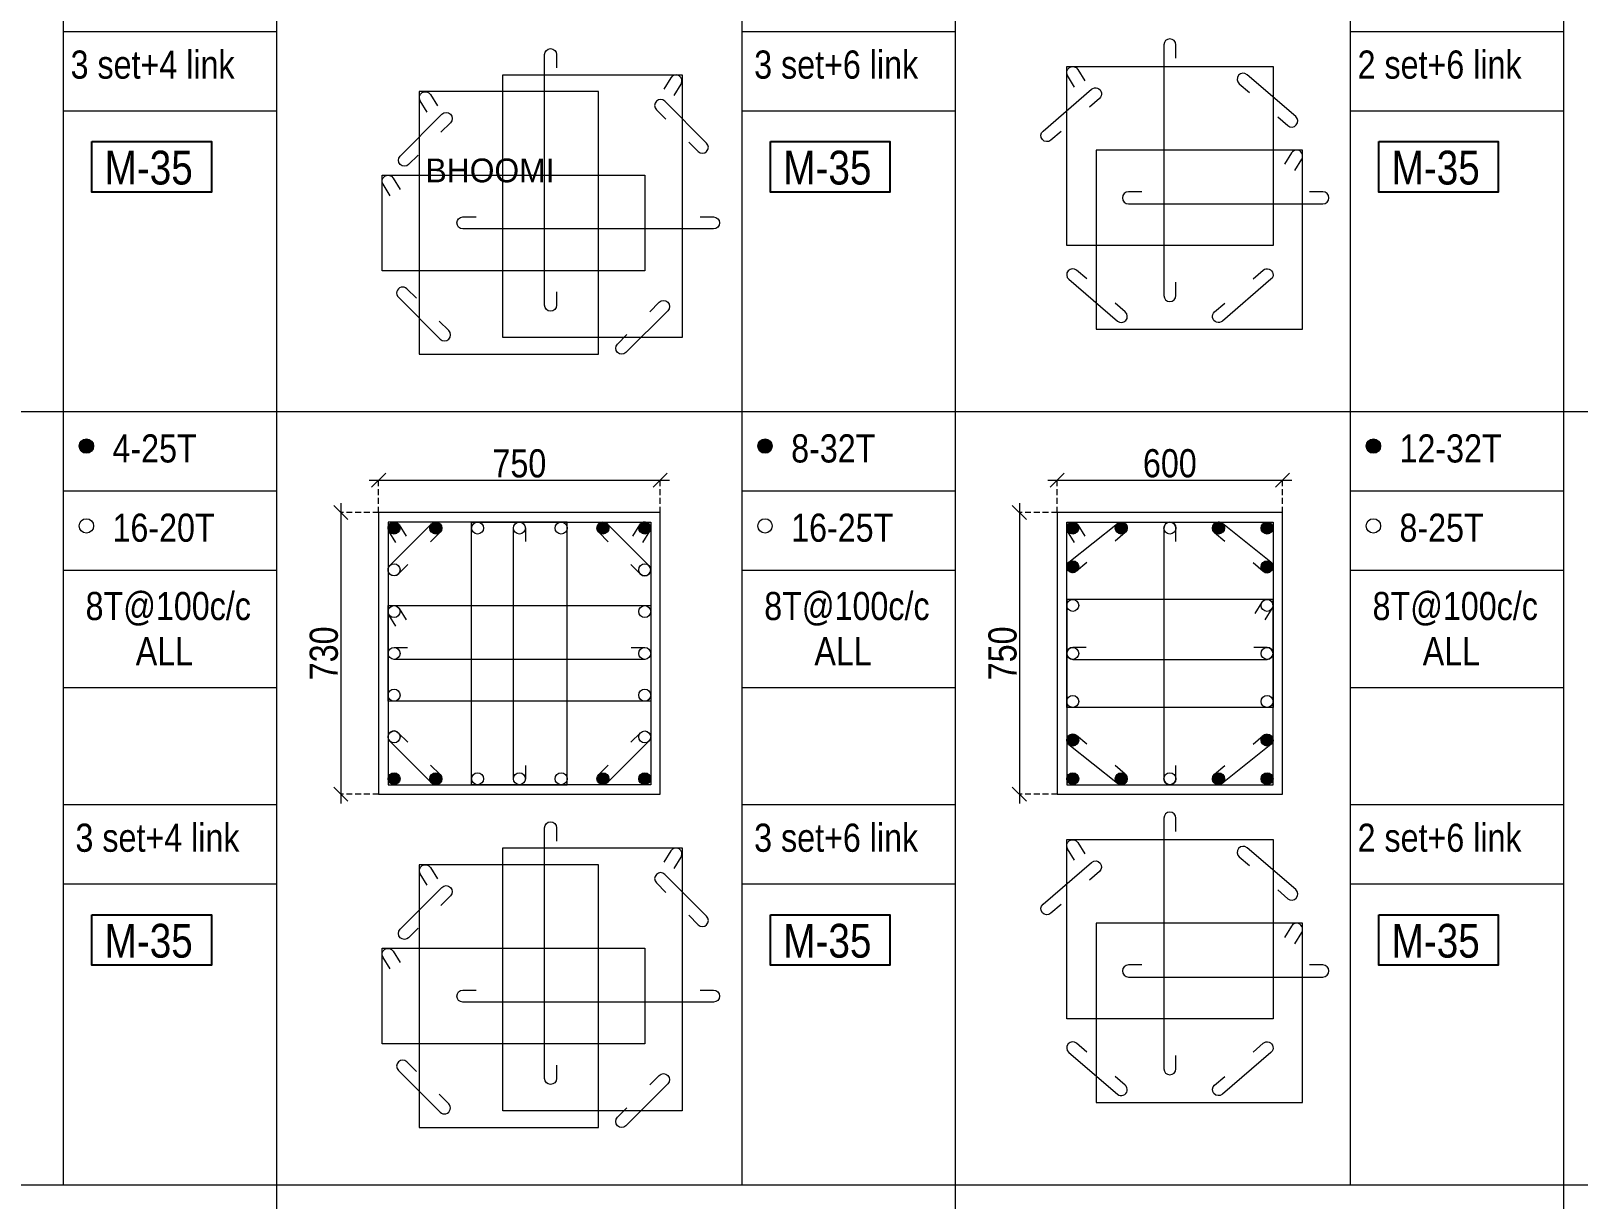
# Model space of a CAD drawing. Header units: millimetres. Extents: x 1112055 to 3390982, y -148532 to 766891.
# Drawn here: x 2329158 to 2345648, y 332597 to 345047 of the extents above; entities that cross this region are included whole.
import ezdxf
from ezdxf.enums import TextEntityAlignment as Align

# ---------------------------------------------------------------- set-up
doc = ezdxf.new("R2010")
doc.units = ezdxf.units.MM
doc.header["$PDMODE"] = 35
doc.header["$PDSIZE"] = -25
doc.linetypes.add('DASHED2', pattern=[0.375, 0.25, -0.125])
doc.linetypes.add('Hidden', pattern=[9.525, 6.35, -3.175])
for name, color, linetype, lineweight in [('B COL. SIZE DIM', 220, 'Continuous', 25), ('B COLSCH', 204, 'Continuous', 20), ('B COLUMN', 1, 'Hidden', 9), ('B STEEL', 34, 'Continuous', 15), ('B TITLE BLOCK', 250, 'Continuous', 0)]:
    doc.layers.add(name, color=color, linetype=linetype, lineweight=lineweight)
doc.layers.add('B TEXT', color=7, linetype='Continuous')
doc.styles.add('dim inside', font='romans.shx', dxfattribs={"width": 0.8, "height": 125})
doc.styles.add('SWINC', font='swissc.ttf')
doc.dimstyles.new('dim inside', dxfattribs={"dimtxt": 125, "dimasz": 100, "dimexe": 0, "dimexo": 0, "dimgap": 10, "dimtad": 0, "dimdec": 0, "dimzin": 0, "dimdsep": 46, "dimtxsty": 'dim inside', "dimblk": 'SMALL', "dimcen": 0.09, "dimadec": 0, "dimazin": 0, "dimtfac": 1, "dimtdec": 0, "dimtofl": 0, "dimtmove": 0, "dimatfit": 3, "dimfxl": 1, "dimtolj": 1, "dimtzin": 0, "dimarcsym": 2})

# ---------------------------------------------------------------- blocks, each defined once
blk = doc.blocks.new('_Oblique')
at = {"color": 0, "linetype": 'ByBlock', "lineweight": -2}
blk.add_line((-0.5, -0.5), (0.5, 0.5), dxfattribs=at)
blk = doc.blocks.new('*D916')
at = {"layer": 'B COL. SIZE DIM', "color": 250, "lineweight": 9, "ltscale": 250, "transparency": 16777216}
blk.add_line((2332764, 340258), (2335964, 340258), dxfattribs=at)
at = {"layer": 'B COL. SIZE DIM', "color": 250, "linetype": 'DASHED2', "lineweight": 9, "ltscale": 250, "transparency": 16777216}
for p, q in [((2332864, 339913), (2332864, 340258)), ((2335864, 339913), (2335864, 340258))]:
    blk.add_line(p, q, dxfattribs=at)
at = {"layer": 'Defpoints', "color": 0, "ltscale": 250, "transparency": 16777216}
for p in [(2335864, 340258), (2332864, 339913), (2335864, 339913)]:
    blk.add_point(p, dxfattribs=at)
at = {"layer": 'B COL. SIZE DIM', "color": 250, "lineweight": 9, "ltscale": 250, "transparency": 16777216, "xscale": 150, "yscale": 150, "zscale": 150, "rotation": 180}
blk.add_blockref('_Oblique', (2332864, 340258), dxfattribs=at)
at = {"layer": 'B COL. SIZE DIM', "color": 250, "lineweight": 9, "ltscale": 250, "transparency": 16777216, "xscale": 150, "yscale": 150, "zscale": 150}
blk.add_blockref('_Oblique', (2335864, 340258), dxfattribs=at)
at = {"layer": 'B COL. SIZE DIM', "color": 6, "ltscale": 250, "transparency": 16777216, "insert": (2334364, 340436), "char_height": 300, "attachment_point": 5, "style": 'SWINC'}
blk.add_mtext('\\A1;750', dxfattribs=at)
blk = doc.blocks.new('*D917')
at = {"layer": 'B COL. SIZE DIM', "color": 250, "lineweight": 9, "ltscale": 250, "transparency": 16777216}
blk.add_line((2332460, 340013), (2332460, 336813), dxfattribs=at)
at = {"layer": 'B COL. SIZE DIM', "color": 250, "linetype": 'DASHED2', "lineweight": 9, "ltscale": 250, "transparency": 16777216}
for p, q in [((2332864, 339913), (2332460, 339913)), ((2332864, 336913), (2332460, 336913))]:
    blk.add_line(p, q, dxfattribs=at)
at = {"layer": 'Defpoints', "color": 0, "ltscale": 250, "transparency": 16777216}
for p in [(2332864, 339913), (2332460, 336913), (2332864, 336913)]:
    blk.add_point(p, dxfattribs=at)
at = {"layer": 'B COL. SIZE DIM', "color": 250, "lineweight": 9, "ltscale": 250, "transparency": 16777216, "xscale": 150, "yscale": 150, "zscale": 150}
for p, rotation in [((2332460, 339913), 90), ((2332460, 336913), 270)]:
    blk.add_blockref('_Oblique', p, dxfattribs=dict(at, rotation=rotation))
at = {"layer": 'B COL. SIZE DIM', "color": 6, "ltscale": 250, "transparency": 16777216, "insert": (2332281, 338413), "char_height": 300, "attachment_point": 5, "rotation": 90, "style": 'SWINC'}
blk.add_mtext('\\A1;730', dxfattribs=at)
blk = doc.blocks.new('*D928')
at = {"layer": 'B COL. SIZE DIM', "color": 250, "lineweight": 9, "ltscale": 250, "transparency": 16777216}
blk.add_line((2339997, 340258), (2342597, 340258), dxfattribs=at)
at = {"layer": 'B COL. SIZE DIM', "color": 250, "linetype": 'DASHED2', "lineweight": 9, "ltscale": 250, "transparency": 16777216}
for p, q in [((2340097, 339913), (2340097, 340258)), ((2342497, 339913), (2342497, 340258))]:
    blk.add_line(p, q, dxfattribs=at)
at = {"layer": 'Defpoints', "color": 0, "ltscale": 250, "transparency": 16777216}
for p in [(2342497, 340258), (2340097, 339913), (2342497, 339913)]:
    blk.add_point(p, dxfattribs=at)
at = {"layer": 'B COL. SIZE DIM', "color": 250, "lineweight": 9, "ltscale": 250, "transparency": 16777216, "xscale": 150, "yscale": 150, "zscale": 150, "rotation": 180}
blk.add_blockref('_Oblique', (2340097, 340258), dxfattribs=at)
at = {"layer": 'B COL. SIZE DIM', "color": 250, "lineweight": 9, "ltscale": 250, "transparency": 16777216, "xscale": 150, "yscale": 150, "zscale": 150}
blk.add_blockref('_Oblique', (2342497, 340258), dxfattribs=at)
at = {"layer": 'B COL. SIZE DIM', "color": 6, "ltscale": 250, "transparency": 16777216, "insert": (2341297, 340437), "char_height": 300, "attachment_point": 5, "style": 'SWINC'}
blk.add_mtext('\\A1;600', dxfattribs=at)
blk = doc.blocks.new('*D929')
at = {"layer": 'B COL. SIZE DIM', "color": 250, "lineweight": 9, "ltscale": 250, "transparency": 16777216}
blk.add_line((2339693, 340013), (2339693, 336813), dxfattribs=at)
at = {"layer": 'B COL. SIZE DIM', "color": 250, "linetype": 'DASHED2', "lineweight": 9, "ltscale": 250, "transparency": 16777216}
for p, q in [((2340097, 339913), (2339693, 339913)), ((2340097, 336913), (2339693, 336913))]:
    blk.add_line(p, q, dxfattribs=at)
at = {"layer": 'Defpoints', "color": 0, "ltscale": 250, "transparency": 16777216}
for p in [(2340097, 339913), (2339693, 336913), (2340097, 336913)]:
    blk.add_point(p, dxfattribs=at)
at = {"layer": 'B COL. SIZE DIM', "color": 250, "lineweight": 9, "ltscale": 250, "transparency": 16777216, "xscale": 150, "yscale": 150, "zscale": 150}
for p, rotation in [((2339693, 339913), 90), ((2339693, 336913), 270)]:
    blk.add_blockref('_Oblique', p, dxfattribs=dict(at, rotation=rotation))
at = {"layer": 'B COL. SIZE DIM', "color": 6, "ltscale": 250, "transparency": 16777216, "insert": (2339515, 338413), "char_height": 300, "attachment_point": 5, "rotation": 90, "style": 'SWINC'}
blk.add_mtext('\\A1;750', dxfattribs=at)

msp = doc.modelspace()

# ---------------------------------------------------------------- hatches: boundary and pattern name
at = {"layer": 'B STEEL', "lineweight": 9, "ltscale": 0.5}
h = msp.add_hatch(color=34, dxfattribs=at)
edge = h.paths.add_edge_path()
edge.add_arc((2329748.6, 340621.9), 76.8, 0, 360)
h = msp.add_hatch(color=34, dxfattribs=at)
edge = h.paths.add_edge_path()
edge.add_arc((2336982.1, 340621.9), 76.8, 0, 360)
h = msp.add_hatch(color=34, dxfattribs=at)
edge = h.paths.add_edge_path()
edge.add_arc((2343466.1, 340621.9), 76.8, 0, 360)
h = msp.add_hatch(color=34, dxfattribs=at)
edge = h.paths.add_edge_path()
edge.add_arc((2333027.8, 339748.7), 64, 0, 360)
at = {"layer": 'B STEEL'}
h = msp.add_hatch(color=34, dxfattribs=at)
edge = h.paths.add_edge_path()
edge.add_arc((2333473.1, 339748.7), 64, 0, 360)
h = msp.add_hatch(color=34, dxfattribs=at)
edge = h.paths.add_edge_path()
edge.add_arc((2335254.4, 339748.7), 64, 0, 360)
at = {"layer": 'B STEEL', "lineweight": 9, "ltscale": 0.5}
h = msp.add_hatch(color=34, dxfattribs=at)
edge = h.paths.add_edge_path()
edge.add_arc((2335699.7, 339748.7), 64, 180, 540, ccw=False)
h = msp.add_hatch(color=34, dxfattribs=at)
edge = h.paths.add_edge_path()
edge.add_arc((2340261.3, 339748.7), 64, 0, 360)
at = {"layer": 'B STEEL', "lineweight": 30}
h = msp.add_hatch(color=34, dxfattribs=at)
edge = h.paths.add_edge_path()
edge.add_arc((2340779.3, 339748.7), 64, 0, 360)
h = msp.add_hatch(color=34, dxfattribs=at)
edge = h.paths.add_edge_path()
edge.add_arc((2341815.3, 339748.7), 64, 0, 360)
at = {"layer": 'B STEEL', "lineweight": 9, "ltscale": 0.5}
h = msp.add_hatch(color=34, dxfattribs=at)
edge = h.paths.add_edge_path()
edge.add_arc((2342333.3, 339748.7), 64, 180, 540, ccw=False)
at = {"layer": 'B STEEL', "lineweight": 30}
h = msp.add_hatch(color=34, dxfattribs=at)
edge = h.paths.add_edge_path()
edge.add_arc((2340261.3, 339336.7), 64, 0, 360)
h = msp.add_hatch(color=34, dxfattribs=at)
edge = h.paths.add_edge_path()
edge.add_arc((2342333.3, 339336.7), 64, 0, 360)
h = msp.add_hatch(color=34, dxfattribs=at)
edge = h.paths.add_edge_path()
edge.add_arc((2340261.3, 337488.7), 64, 0, 360)
h = msp.add_hatch(color=34, dxfattribs=at)
edge = h.paths.add_edge_path()
edge.add_arc((2342333.3, 337488.7), 64, 0, 360)
at = {"layer": 'B STEEL', "lineweight": 9, "ltscale": 0.5}
h = msp.add_hatch(color=34, dxfattribs=at)
edge = h.paths.add_edge_path()
edge.add_arc((2333027.8, 337076.8), 64, 0, 360, ccw=False)
at = {"layer": 'B STEEL'}
h = msp.add_hatch(color=34, dxfattribs=at)
edge = h.paths.add_edge_path()
edge.add_arc((2333473.1, 337076.8), 64, 0, 360)
h = msp.add_hatch(color=34, dxfattribs=at)
edge = h.paths.add_edge_path()
edge.add_arc((2335254.4, 337076.8), 64, 0, 360)
at = {"layer": 'B STEEL', "lineweight": 9, "ltscale": 0.5}
h = msp.add_hatch(color=34, dxfattribs=at)
edge = h.paths.add_edge_path()
edge.add_arc((2335699.7, 337076.8), 64, -180, 180)
h = msp.add_hatch(color=34, dxfattribs=at)
edge = h.paths.add_edge_path()
edge.add_arc((2340261.3, 337076.7), 64, 0, 360, ccw=False)
at = {"layer": 'B STEEL', "lineweight": 30}
h = msp.add_hatch(color=34, dxfattribs=at)
edge = h.paths.add_edge_path()
edge.add_arc((2340779.3, 337076.7), 64, 0, 360)
h = msp.add_hatch(color=34, dxfattribs=at)
edge = h.paths.add_edge_path()
edge.add_arc((2341815.3, 337076.7), 64, 0, 360)
at = {"layer": 'B STEEL', "lineweight": 9, "ltscale": 0.5}
h = msp.add_hatch(color=34, dxfattribs=at)
edge = h.paths.add_edge_path()
edge.add_arc((2342333.3, 337076.7), 64, -180, 180)

# ---------------------------------------------------------------- linework, layer by layer
at = {"layer": 'B COLSCH', "color": 250, "lineweight": 0}
for p, q in [((2329502.3, 382189.4), (2329502.3, 332750.4)), ((2331776.7, 382189.4), (2331776.7, 323875.2)), ((2336735.9, 382189.4), (2336735.9, 332750.4)), ((2339010.2, 382189.4), (2339010.2, 323875.2)), ((2343219.8, 382189.4), (2343219.8, 332750.4)), ((2345494.2, 382189.4), (2345494.2, 323875.2)), ((2329502.3, 345040.5), (2331776.7, 345040.5)), ((2336735.9, 345040.5), (2339010.2, 345040.5)), ((2343219.8, 345040.5), (2345494.2, 345040.5)), ((2329502.3, 344195.5), (2331776.7, 344195.5)), ((2336735.9, 344195.5), (2339010.2, 344195.5)), ((2343219.8, 344195.5), (2345494.2, 344195.5)), ((2235553.4, 340990.2), (2364668.6, 340990.2)), ((2329502.3, 340145.2), (2331776.7, 340145.2)), ((2336735.9, 340145.2), (2339010.2, 340145.2)), ((2343219.8, 340145.2), (2345494.2, 340145.2)), ((2329502.3, 339300.2), (2331776.7, 339300.2)), ((2336735.9, 339300.2), (2339010.2, 339300.2)), ((2343219.8, 339300.2), (2345494.2, 339300.2)), ((2329502.3, 338050.5), (2331776.7, 338050.5)), ((2336735.9, 338050.5), (2339010.2, 338050.5)), ((2343219.8, 338050.5), (2345494.2, 338050.5)), ((2329502.3, 336800.7), (2331776.7, 336800.7)), ((2336735.9, 336800.7), (2339010.2, 336800.7)), ((2343219.8, 336800.7), (2345494.2, 336800.7)), ((2329502.3, 335955.7), (2331776.7, 335955.7)), ((2336735.9, 335955.7), (2339010.2, 335955.7)), ((2343219.8, 335955.7), (2345494.2, 335955.7)), ((2235553.4, 332750.4), (2364668.6, 332750.4))]:
    msp.add_line(p, q, dxfattribs=at)
at = {"layer": 'B COLUMN', "color": 1, "linetype": 'ByBlock', "lineweight": 20}
for points in [[(2332863.8, 336912.7), (2335863.8, 336912.7), (2335863.8, 339912.7), (2332863.8, 339912.7)], [(2340097.3, 336912.7), (2342497.3, 336912.7), (2342497.3, 339912.7), (2340097.3, 339912.7)]]:
    msp.add_lwpolyline(points, close=True, dxfattribs=at)
at = {"layer": 'B STEEL', "color": 34, "lineweight": 9, "ltscale": 0.5}
for points in [[(2334761.2, 342265.2), (2334761.2, 342122.6, -1), (2334633.2, 342122.6), (2334633.2, 344794.6, -1), (2334761.2, 344794.6), (2334761.2, 344651.9)], [(2341361.3, 344755), (2341361.3, 344897.7, 1), (2341233.3, 344897.7), (2341233.3, 342225.7, 1), (2341361.3, 342225.7), (2341361.3, 342368.3)], [(2340281.6, 344448.6), (2340206.8, 344570, -1), (2340315.8, 344637.1), (2340390.6, 344515.7)], [(2336012.9, 344359.5), (2336087.7, 344481, 1), (2335978.7, 344548.1), (2335903.9, 344426.6)], [(2342446.4, 344131), (2342554.5, 344038, 1), (2342638, 344135.1), (2342120, 344580.4, 1), (2342036.5, 344483.3), (2342144.7, 344390.3)], [(2333381.5, 344181), (2333306.7, 344302.5, -1), (2333415.7, 344369.6), (2333490.5, 344248.1)], [(2336168.6, 343861.8), (2336269.5, 343761, 1), (2336360, 343851.5), (2335914.7, 344296.8, 1), (2335824.1, 344206.3), (2335925, 344105.4)], [(2340137.3, 343975.3), (2340029.1, 343882.3, -1), (2339945.6, 343979.4), (2340463.6, 344424.7, -1), (2340547.1, 344327.6), (2340438.9, 344234.7)], [(2333284.7, 343723.6), (2333183.8, 343622.8, -1), (2333093.3, 343713.3), (2333538.6, 344158.6, -1), (2333629.1, 344068.1), (2333528.3, 343967.2)], [(2342627.8, 343557.9), (2342702.6, 343679.4, 1), (2342593.5, 343746.5), (2342518.8, 343625)], [(2332985.1, 343290.3), (2332910.4, 343411.8, -1), (2333019.4, 343478.9), (2333094.2, 343357.4)], [(2340998.1, 343331.6), (2340855.4, 343331.6, 1), (2340855.4, 343203.6), (2342927.4, 343203.6, 1), (2342927.4, 343331.6), (2342784.8, 343331.6)], [(2336291.3, 343064), (2336433.9, 343064, -1), (2336433.9, 342936), (2333762, 342936, -1), (2333762, 343064), (2333904.6, 343064)], [(2340411.2, 342403.8), (2340303.1, 342496.8, 1), (2340219.6, 342399.7), (2340737.6, 341954.4, 1), (2340821.1, 342051.5), (2340712.9, 342144.5)], [(2342183.4, 342403.8), (2342291.6, 342496.8, -1), (2342375, 342399.7), (2341857, 341954.4, -1), (2341773.6, 342051.5), (2341881.7, 342144.5)], [(2333265.9, 342197.3), (2333165.1, 342298.2, 1), (2333074.5, 342207.6), (2333519.9, 341762.3, 1), (2333610.4, 341852.8), (2333509.5, 341953.7)], [(2335753.9, 342053.8), (2335854.8, 342154.6, -1), (2335945.3, 342064.1), (2335500, 341618.8, -1), (2335409.4, 341709.3), (2335510.3, 341810.2)], [(2333048, 339593.7), (2332973.3, 339715.2, -1), (2333082.3, 339782.3), (2333157.1, 339660.8)], [(2333173.9, 339359), (2333073.1, 339258.1, -1), (2332982.5, 339348.7), (2333427.8, 339794, -1), (2333518.4, 339703.5), (2333417.5, 339602.6)], [(2334427.8, 337219.4), (2334427.8, 337076.8, -1), (2334299.7, 337076.8), (2334299.7, 339748.7, -1), (2334427.8, 339748.7), (2334427.8, 339606.1)], [(2335553.6, 339359), (2335654.5, 339258.1, 1), (2335745, 339348.7), (2335299.7, 339794, 1), (2335209.1, 339703.5), (2335310, 339602.6)], [(2335679.5, 339593.7), (2335754.3, 339715.2, 1), (2335645.2, 339782.3), (2335570.5, 339660.8)], [(2340281.6, 339593.7), (2340206.8, 339715.2, -1), (2340315.8, 339782.3), (2340390.6, 339660.8)], [(2340411.2, 339381.2), (2340303.1, 339288.2, -1), (2340219.6, 339385.3), (2340737.6, 339797.3, -1), (2340821.1, 339700.2), (2340712.9, 339607.2)], [(2341361.3, 339606.1), (2341361.3, 339748.7, 1), (2341233.3, 339748.7), (2341233.3, 337076.7, 1), (2341361.3, 337076.7), (2341361.3, 337219.4)], [(2342183.4, 339381.2), (2342291.6, 339288.2, 1), (2342375, 339385.3), (2341857, 339797.3, 1), (2341773.6, 339700.2), (2341881.7, 339607.2)], [(2333048, 338703), (2332973.3, 338824.5, -1), (2333082.3, 338891.6), (2333157.1, 338770.1)], [(2342313, 338769.7), (2342387.8, 338891.2, 1), (2342278.8, 338958.3), (2342204, 338836.8)], [(2335557.1, 338476.8), (2335699.7, 338476.8, -1), (2335699.7, 338348.7), (2333027.8, 338348.7, -1), (2333027.8, 338476.8), (2333170.4, 338476.8)], [(2340404, 338476.8), (2340261.3, 338476.8, 1), (2340261.3, 338348.7), (2342333.3, 338348.7, 1), (2342333.3, 338476.8), (2342190.6, 338476.8)], [(2333173.9, 337466.5), (2333073.1, 337567.4, 1), (2332982.5, 337476.8), (2333427.8, 337031.5, 1), (2333518.4, 337122), (2333417.5, 337222.9)], [(2335553.6, 337466.5), (2335654.5, 337567.4, -1), (2335745, 337476.8), (2335299.7, 337031.5, -1), (2335209.1, 337122), (2335310, 337222.9)], [(2340411.2, 337444.3), (2340303.1, 337537.3, 1), (2340219.6, 337440.2), (2340737.6, 337028.2, 1), (2340821.1, 337125.3), (2340712.9, 337218.3)], [(2342183.4, 337444.3), (2342291.6, 337537.3, -1), (2342375, 337440.2), (2341857, 337028.2, -1), (2341773.6, 337125.3), (2341881.7, 337218.3)], [(2334761.2, 334025.4), (2334761.2, 333882.8, -1), (2334633.2, 333882.8), (2334633.2, 336554.7, -1), (2334761.2, 336554.7), (2334761.2, 336412.1)], [(2341361.3, 336515.2), (2341361.3, 336657.8, 1), (2341233.3, 336657.8), (2341233.3, 333985.8, 1), (2341361.3, 333985.8), (2341361.3, 334128.5)], [(2340281.6, 336208.7), (2340206.8, 336330.2, -1), (2340315.8, 336397.3), (2340390.6, 336275.8)], [(2336012.9, 336119.7), (2336087.7, 336241.2, 1), (2335978.7, 336308.3), (2335903.9, 336186.8)], [(2342446.4, 335891.2), (2342554.5, 335798.2, 1), (2342638, 335895.3), (2342120, 336340.6, 1), (2342036.5, 336243.5), (2342144.7, 336150.5)], [(2333381.5, 335941.1), (2333306.7, 336062.6, -1), (2333415.7, 336129.7), (2333490.5, 336008.2)], [(2336168.6, 335622), (2336269.5, 335521.1, 1), (2336360, 335611.7), (2335914.7, 336057, 1), (2335824.1, 335966.5), (2335925, 335865.6)], [(2340137.3, 335735.5), (2340029.1, 335642.5, -1), (2339945.6, 335739.6), (2340463.6, 336184.9, -1), (2340547.1, 336087.8), (2340438.9, 335994.8)], [(2333284.7, 335483.8), (2333183.8, 335382.9, -1), (2333093.3, 335473.4), (2333538.6, 335918.8, -1), (2333629.1, 335828.2), (2333528.3, 335727.4)], [(2342627.8, 335318.1), (2342702.6, 335439.5, 1), (2342593.5, 335506.6), (2342518.8, 335385.2)], [(2332985.1, 335050.5), (2332910.4, 335172, -1), (2333019.4, 335239.1), (2333094.2, 335117.6)], [(2340998.1, 335091.8), (2340855.4, 335091.8, 1), (2340855.4, 334963.7), (2342927.4, 334963.7, 1), (2342927.4, 335091.8), (2342784.8, 335091.8)], [(2336291.3, 334824.2), (2336433.9, 334824.2, -1), (2336433.9, 334696.2), (2333762, 334696.2, -1), (2333762, 334824.2), (2333904.6, 334824.2)], [(2340411.2, 334164), (2340303.1, 334257, 1), (2340219.6, 334159.9), (2340737.6, 333714.6, 1), (2340821.1, 333811.6), (2340712.9, 333904.6)], [(2342183.4, 334164), (2342291.6, 334257, -1), (2342375, 334159.9), (2341857, 333714.6, -1), (2341773.6, 333811.6), (2341881.7, 333904.6)], [(2333265.9, 333957.4), (2333165.1, 334058.3, 1), (2333074.5, 333967.8), (2333519.9, 333522.4, 1), (2333610.4, 333613), (2333509.5, 333713.8)], [(2335753.9, 333813.9), (2335854.8, 333914.8, -1), (2335945.3, 333824.3), (2335500, 333378.9, -1), (2335409.4, 333469.5), (2335510.3, 333570.3)]]:
    msp.add_lwpolyline(points, format="xyb", dxfattribs=at)
for points in [[(2342397.3, 342758.3), (2340197.3, 342758.3), (2340197.3, 344667.6), (2342397.3, 344667.6)], [(2336097.2, 341778.6), (2334187.8, 341778.6), (2334187.8, 344578.6), (2336097.2, 344578.6)], [(2333297.2, 341600), (2335206.5, 341600), (2335206.5, 344400), (2333297.2, 344400)], [(2342712.1, 343777), (2340512.1, 343777), (2340512.1, 341867.6), (2342712.1, 341867.6)], [(2332900.9, 343509.4), (2335700.9, 343509.4), (2335700.9, 342490.7), (2332900.9, 342490.7)], [(2332963.8, 337012.7), (2334873.1, 337012.7), (2334873.1, 339812.7), (2332963.8, 339812.7)], [(2335763.8, 337012.7), (2333854.4, 337012.7), (2333854.4, 339812.7), (2335763.8, 339812.7)], [(2342397.3, 337836.7), (2340197.3, 337836.7), (2340197.3, 339812.7), (2342397.3, 339812.7)], [(2332963.8, 338922.1), (2335763.8, 338922.1), (2335763.8, 337903.4), (2332963.8, 337903.4)], [(2342397.3, 338988.7), (2340197.3, 338988.7), (2340197.3, 337012.7), (2342397.3, 337012.7)], [(2342397.3, 334518.4), (2340197.3, 334518.4), (2340197.3, 336427.8), (2342397.3, 336427.8)], [(2336097.2, 333538.7), (2334187.8, 333538.7), (2334187.8, 336338.7), (2336097.2, 336338.7)], [(2333297.2, 333360.2), (2335206.5, 333360.2), (2335206.5, 336160.2), (2333297.2, 336160.2)], [(2342712.1, 335537.1), (2340512.1, 335537.1), (2340512.1, 333627.8), (2342712.1, 333627.8)], [(2332900.9, 335269.5), (2335700.9, 335269.5), (2335700.9, 334250.8), (2332900.9, 334250.8)]]:
    msp.add_lwpolyline(points, close=True, dxfattribs=at)
for centre, radius in [((2329748.6, 340621.9), 76.8), ((2336982.1, 340621.9), 76.8), ((2343466.1, 340621.9), 76.8), ((2329748.6, 339771.6), 76.8), ((2333027.8, 339748.7), 64), ((2333473.1, 339748.7), 64), ((2333918.4, 339748.7), 64), ((2334363.8, 339748.7), 64), ((2334809.1, 339748.7), 64), ((2335254.4, 339748.7), 64), ((2335699.7, 339748.7), 64), ((2336982.1, 339771.6), 76.8), ((2340261.3, 339748.7), 64), ((2340779.3, 339748.7), 64), ((2341297.3, 339748.7), 64), ((2341815.3, 339748.7), 64), ((2342333.3, 339748.7), 64), ((2343466.1, 339771.6), 76.8), ((2333027.8, 339303.4), 64), ((2335699.7, 339303.4), 64), ((2340261.3, 339336.7), 64), ((2342333.3, 339336.7), 64), ((2333027.8, 338858.1), 64), ((2335699.7, 338858.1), 64), ((2340261.3, 338924.7), 64), ((2342333.3, 338924.7), 64), ((2333027.8, 338412.7), 64), ((2335699.7, 338412.7), 64), ((2340261.3, 338412.7), 64), ((2342333.3, 338412.7), 64), ((2333027.8, 337967.4), 64), ((2335699.7, 337967.4), 64), ((2340261.3, 337900.7), 64), ((2342333.3, 337900.7), 64), ((2333027.8, 337522.1), 64), ((2335699.7, 337522.1), 64), ((2340261.3, 337488.7), 64), ((2342333.3, 337488.7), 64), ((2333027.8, 337076.8), 64), ((2333473.1, 337076.8), 64), ((2333918.4, 337076.8), 64), ((2334363.8, 337076.8), 64), ((2334809.1, 337076.8), 64), ((2335254.4, 337076.8), 64), ((2335699.7, 337076.8), 64), ((2340261.3, 337076.7), 64), ((2340779.3, 337076.7), 64), ((2341297.3, 337076.7), 64), ((2341815.3, 337076.7), 64), ((2342333.3, 337076.7), 64)]:
    msp.add_circle(centre, radius, dxfattribs=at)
at = {"layer": 'B TEXT', "color": 1}
for points in [[(2329806, 343866.5), (2331080.6, 343866.5), (2331080.6, 343328.5), (2329806, 343328.5)], [(2337039.5, 343866.5), (2338314.1, 343866.5), (2338314.1, 343328.5), (2337039.5, 343328.5)], [(2343523.5, 343866.5), (2344798.1, 343866.5), (2344798.1, 343328.5), (2343523.5, 343328.5)], [(2329806, 335626.7), (2331080.6, 335626.7), (2331080.6, 335088.7), (2329806, 335088.7)], [(2337039.5, 335626.7), (2338314.1, 335626.7), (2338314.1, 335088.7), (2337039.5, 335088.7)], [(2343523.5, 335626.7), (2344798.1, 335626.7), (2344798.1, 335088.7), (2343523.5, 335088.7)]]:
    msp.add_lwpolyline(points, close=True, dxfattribs=at)

# ---------------------------------------------------------------- texts
at = {"layer": 'B TEXT', "style": 'SWINC'}
for s, p in [('3 set+4 link', (2329580.5, 344538)), ('3 set+6 link', (2336866.2, 344538)), ('2 set+6 link', (2343298, 344538)), ('4-25T', (2330027.1, 340447.3)), ('8-32T', (2337260.6, 340447.3)), ('12-32T', (2343744.6, 340447.3)), ('16-20T', (2330027.1, 339602.3)), ('16-25T', (2337260.6, 339602.3)), ('8-25T', (2343744.6, 339602.3)), ('8T@100c/c', (2329740.2, 338767.5)), ('8T@100c/c', (2336973.7, 338767.5)), ('8T@100c/c', (2343457.7, 338767.5)), ('ALL', (2330274.9, 338285.7)), ('ALL', (2337508.4, 338285.7)), ('ALL', (2343992.4, 338285.7)), ('3 set+4 link', (2329632.6, 336298.2)), ('3 set+6 link', (2336866.2, 336298.2)), ('2 set+6 link', (2343298, 336298.2))]:
    msp.add_text(s, height=300, dxfattribs=at).set_placement(p)
at = {"layer": 'B TEXT', "color": 1, "style": 'SWINC'}
for p in [(2329943.3, 343302), (2337176.9, 343302), (2343660.8, 343302), (2329943.3, 335062.1), (2337176.9, 335062.1), (2343660.8, 335062.1)]:
    msp.add_text('M-35', height=360, dxfattribs=at).set_placement(p, align=Align.BOTTOM_LEFT)
at = {"layer": 'B TITLE BLOCK', "color": 251, "char_height": 253.313, "attachment_point": 2, "style": 'SWINC'}
for insert in [(2590169.2, 343686.7), (2664545.4, 343686.7)]:
    msp.add_mtext_dynamic_manual_height_columns('\\pxsm1,qj;{\\fBankGothic Lt BT|b0|i0|c0|p34;BHOOMI\\P\\ps*,q*;\\fGost|b0|i0|c0|p2;\\H0.8x;- CONSULTANTS -\\C1; }', width=662363.048, gutter_width=0, heights=[93168.9], dxfattribs=dict(at, insert=insert))

# ---------------------------------------------------------------- dimensions: what is measured, and where the dimension line sits
at = {"layer": 'B COL. SIZE DIM', "color": 250, "ltscale": 250}
for base, p1, p2, picture, middle in [((2335863.8, 340257.7), (2332863.8, 339912.7), (2335863.8, 339912.7), '*D916', (2334363.8, 340436.5)), ((2342497.3, 340257.7), (2340097.3, 339912.7), (2342497.3, 339912.7), '*D928', (2341297.3, 340436.7))]:
    dim = msp.add_linear_dim(base=base, p1=p1, p2=p2, dimstyle='dim inside', override={"dimtxt": 300, "dimasz": 150, "dimgap": 25, "dimtad": 3, "dimlfac": 0.25, "dimtxsty": 'SWINC', "dimblk1": 'Oblique', "dimblk2": 'Oblique', "dimsah": 1, "dimdle": 100, "dimclrd": 250, "dimclre": 250, "dimclrt": 6, "dimfxl": 1000, "dimlwd": 9, "dimlwe": 9}, dxfattribs=at)
    dim.commit()
    dim.dimension.update_dxf_attribs({"geometry": picture, "text_midpoint": middle})
dim = msp.add_linear_dim(base=(2332459.9, 336912.7), p1=(2332863.8, 339912.7), p2=(2332863.8, 336912.7), angle=90, text='730', dimstyle='dim inside', override={"dimtxt": 300, "dimasz": 150, "dimgap": 25, "dimtad": 3, "dimlfac": 0.25, "dimtxsty": 'SWINC', "dimblk1": 'Oblique', "dimblk2": 'Oblique', "dimsah": 1, "dimdle": 100, "dimclrd": 250, "dimclre": 250, "dimclrt": 6, "dimfxl": 1000, "dimlwd": 9, "dimlwe": 9}, dxfattribs=at)
dim.commit()
dim.dimension.update_dxf_attribs({"geometry": '*D917', "text_midpoint": (2332281.1, 338412.7)})
dim = msp.add_linear_dim(base=(2339693.4, 336912.7), p1=(2340097.3, 339912.7), p2=(2340097.3, 336912.7), angle=90, dimstyle='dim inside', override={"dimtxt": 300, "dimasz": 150, "dimgap": 25, "dimtad": 3, "dimlfac": 0.25, "dimtxsty": 'SWINC', "dimblk1": 'Oblique', "dimblk2": 'Oblique', "dimsah": 1, "dimdle": 100, "dimclrd": 250, "dimclre": 250, "dimclrt": 6, "dimfxl": 1000, "dimlwd": 9, "dimlwe": 9}, dxfattribs=at)
dim.commit()
dim.dimension.update_dxf_attribs({"geometry": '*D929', "text_midpoint": (2339514.6, 338412.7)})

doc.saveas('drawing.dxf')
